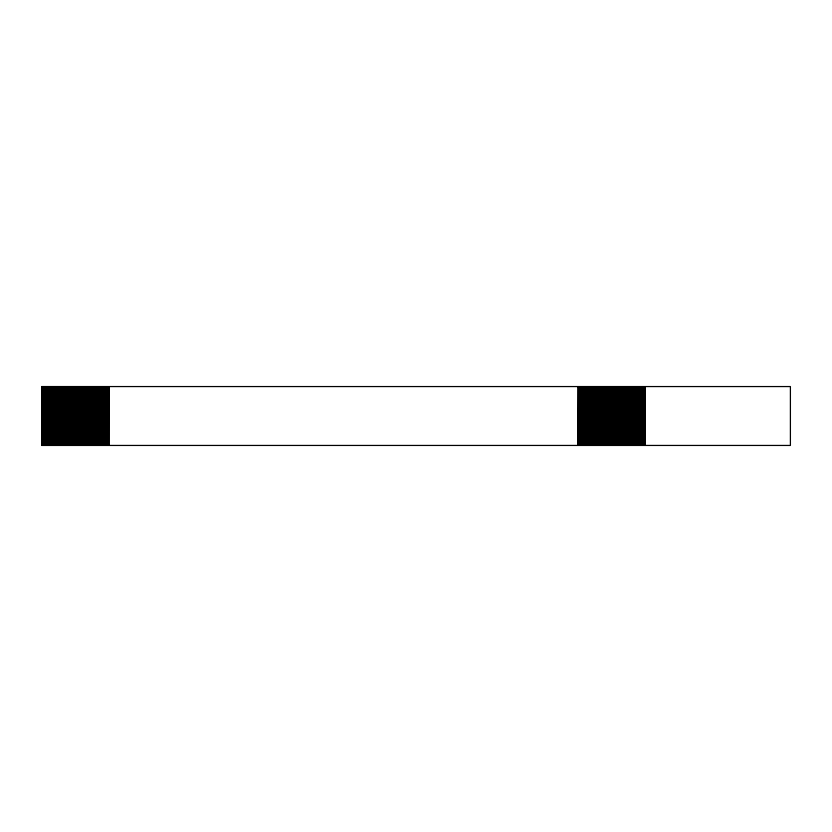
<?xml version="1.0" encoding="UTF-8"?>
<svg xmlns="http://www.w3.org/2000/svg" width="832" height="832" viewBox="0 0 832 832"><rect width="100%" height="100%" fill="white"/><g stroke="black" fill="none" stroke-linecap="round" stroke-linejoin="round"><path stroke-width="1.25" d="M41.6 386.558L790.4 386.558L790.4 445.442L41.6 445.442M645.278 386.558L645.341 445.442M645.247 386.558L645.122 445.442M644.977 386.558L644.977 445.442M644.79 386.558L644.79 445.442M644.561 386.558L644.561 445.442M644.311 386.558L644.311 445.442M644.03 386.558L644.03 445.442M643.708 386.558L643.708 445.442M643.365 386.558L643.365 445.442M642.99 386.558L642.99 445.442M642.574 386.558L642.574 445.442M642.138 386.558L642.138 445.442M641.67 386.558L641.67 445.442M641.17 386.558L641.17 445.442M640.64 386.558L640.64 445.442M640.078 386.558L640.078 445.442M639.496 386.558L639.496 445.442M638.882 386.558L638.882 445.442M638.248 386.558L638.248 445.442M637.582 386.558L637.582 445.442M636.886 386.558L636.886 445.442M636.168 386.558L636.168 445.442M635.43 386.558L635.43 445.442M634.67 386.558L634.67 445.442M633.88 386.558L633.88 445.442M633.079 386.558L633.079 445.442M632.247 386.558L632.247 445.442M631.394 386.558L631.394 445.442M630.531 386.558L630.531 445.442M629.647 386.558L629.647 445.442M628.742 386.558L628.742 445.442M627.817 386.558L627.817 445.442M626.881 386.558L626.881 445.442M625.934 386.558L625.934 445.442M624.967 386.558L624.967 445.442M623.99 386.558L623.99 445.442M622.991 386.558L622.991 445.442M621.993 386.558L621.993 445.442M620.984 386.558L620.984 445.442M619.954 386.558L619.954 445.442M618.935 386.558L618.935 445.442M617.895 386.558L617.895 445.442M616.855 386.558L616.855 445.442M615.805 386.558L615.805 445.442M614.754 386.558L614.754 445.442M613.694 386.558L613.694 445.442M612.643 386.558L612.643 445.442M611.582 386.558L611.582 445.442M610.532 386.558L610.532 445.442M609.471 386.558L609.471 445.442M608.421 386.558L608.421 445.442M607.37 386.558L607.37 445.442M606.32 386.558L606.32 445.442M605.28 386.558L605.28 445.442M604.25 386.558L604.25 445.442M603.221 386.558L603.221 445.442M602.202 386.558L602.202 445.442M601.193 386.558L601.193 445.442M600.194 386.558L600.194 445.442M599.206 386.558L599.206 445.442M598.229 386.558L598.229 445.442M597.272 386.558L597.272 445.442M596.326 386.558L596.326 445.442M595.39 386.558L595.39 445.442M594.474 386.558L594.474 445.442M593.58 386.558L593.58 445.442M592.696 386.558L592.696 445.442M591.833 386.558L591.833 445.442M590.99 386.558L590.99 445.442M590.169 386.558L590.169 445.442M589.368 386.558L589.368 445.442M588.598 386.558L588.598 445.442M587.839 386.558L587.839 445.442M587.111 386.558L587.111 445.442M586.404 386.558L586.404 445.442M585.718 386.558L585.718 445.442M585.062 386.558L585.062 445.442M584.428 386.558L584.428 445.442M583.825 386.558L583.825 445.442M583.253 386.558L583.253 445.442M582.702 386.558L582.702 445.442M582.182 386.558L582.182 445.442M581.693 386.558L581.693 445.442M581.235 386.558L581.235 445.442M580.809 386.558L580.809 445.442M580.403 386.558L580.403 445.442M580.039 386.558L580.039 445.442M579.696 386.558L579.696 445.442M579.394 386.558L579.394 445.442M579.124 386.558L579.124 445.442M578.874 386.558L578.874 445.442M578.666 386.558L578.552 445.442M578.49 386.558L578.396 445.442M578.354 386.558L578.188 445.442M578.167 386.558L578.115 445.442M108.867 386.558L108.805 445.442M108.701 386.558L108.701 445.442M108.566 386.558L108.566 445.442M108.399 386.558L108.399 445.442M108.202 386.558L108.202 445.442M107.973 386.558L107.973 445.442M107.713 386.558L107.713 445.442M107.411 386.558L107.411 445.442M107.089 386.558L107.089 445.442M106.735 386.558L106.735 445.442M106.34 386.558L106.34 445.442M105.924 386.558L105.924 445.442M105.477 386.558L105.477 445.442M104.988 386.558L104.988 445.442M104.478 386.558L104.478 445.442M103.948 386.558L103.948 445.442M103.376 386.558L103.376 445.442M102.783 386.558L102.783 445.442M102.159 386.558L102.159 445.442M101.514 386.558L101.514 445.442M100.838 386.558L100.838 445.442M100.142 386.558L100.142 445.442M99.414 386.558L99.414 445.442M98.675 386.558L98.675 445.442M97.895 386.558L97.895 445.442M97.105 386.558L97.105 445.442M96.294 386.558L96.294 445.442M95.462 386.558L95.462 445.442M94.598 386.558L94.598 445.442M93.725 386.558L93.725 445.442M92.83 386.558L92.83 445.442M91.926 386.558L91.926 445.442M91 386.558L91 445.442M90.054 386.558L90.054 445.442M89.097 386.558L89.097 445.442M88.13 386.558L88.13 445.442M87.142 386.558L87.142 445.442M86.154 386.558L86.154 445.442M85.145 386.558L85.145 445.442M84.126 386.558L84.126 445.442M83.106 386.558L83.106 445.442M82.077 386.558L82.077 445.442M81.037 386.558L81.037 445.442M79.997 386.558L79.997 445.442M78.946 386.558L78.946 445.442M77.886 386.558L77.886 445.442M76.835 386.558L76.835 445.442M75.774 386.558L75.774 445.442M74.724 386.558L74.724 445.442M73.663 386.558L73.663 445.442M72.613 386.558L72.613 445.442M71.552 386.558L71.552 445.442M70.512 386.558L70.512 445.442M69.462 386.558L69.462 445.442M68.422 386.558L68.422 445.442M67.392 386.558L67.392 445.442M66.373 386.558L66.373 445.442M65.354 386.558L65.354 445.442M64.345 386.558L64.345 445.442M63.357 386.558L63.357 445.442M62.369 386.558L62.369 445.442M61.402 386.558L61.402 445.442M60.445 386.558L60.445 445.442M59.498 386.558L59.498 445.442M58.573 386.558L58.573 445.442M57.668 386.558L57.668 445.442M56.774 386.558L56.774 445.442M55.9 386.558L55.9 445.442M55.047 386.558L55.047 445.442M54.205 386.558L54.205 445.442M53.394 386.558L53.394 445.442M52.603 386.558L52.603 445.442M51.834 386.558L51.834 445.442M51.085 386.558L51.085 445.442M50.357 386.558L50.357 445.442M49.66 386.558L49.66 445.442M48.984 386.558L48.984 445.442M48.339 386.558L48.339 445.442M47.715 386.558L47.715 445.442M47.122 386.558L47.122 445.442M46.55 386.558L46.55 445.442M46.02 386.558L46.02 445.442M45.51 386.558L45.51 445.442M45.032 386.558L45.032 445.442M44.574 386.558L44.574 445.442M44.158 386.558L44.158 445.442M43.774 386.558L43.774 445.442M43.41 386.558L43.41 445.442M43.087 386.558L43.087 445.442M42.786 386.558L42.786 445.442M42.526 386.558L42.526 445.442M42.297 386.558L42.297 445.442M42.099 386.558L42.099 445.442M41.933 386.558L41.933 445.442M41.798 386.558L41.798 445.442M41.704 386.558L41.704 445.442"/></g></svg>
